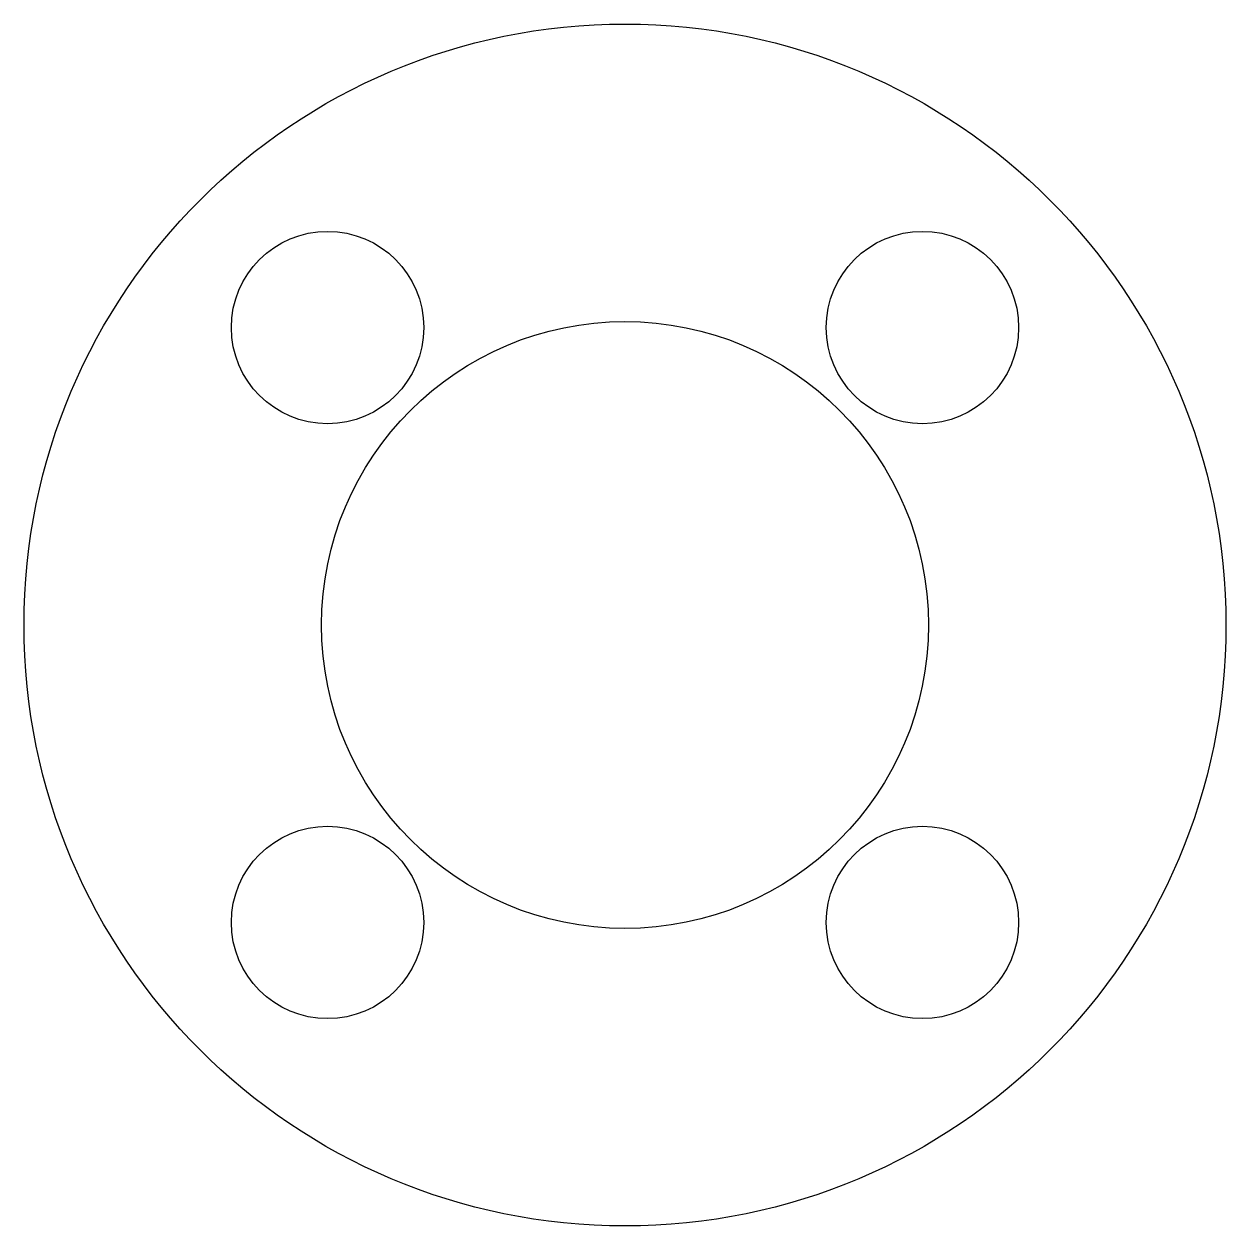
# Model space of a CAD drawing. Header units: millimetres. Extents: x -10 to 10, y -10 to 10.
import ezdxf

# ---------------------------------------------------------------- set-up
doc = ezdxf.new("R2010")
doc.units = ezdxf.units.MM

msp = doc.modelspace()

# ---------------------------------------------------------------- linework, layer by layer
at = {"color": 7, "linetype": 'Continuous', "lineweight": 25}
for centre, radius in [((0, 0), 10), ((-4.95, 4.95), 1.6), ((4.95, 4.95), 1.6), ((0, 0), 5.05), ((-4.95, -4.95), 1.6), ((4.95, -4.95), 1.6)]:
    msp.add_circle(centre, radius, dxfattribs=at)

doc.saveas('drawing.dxf')
